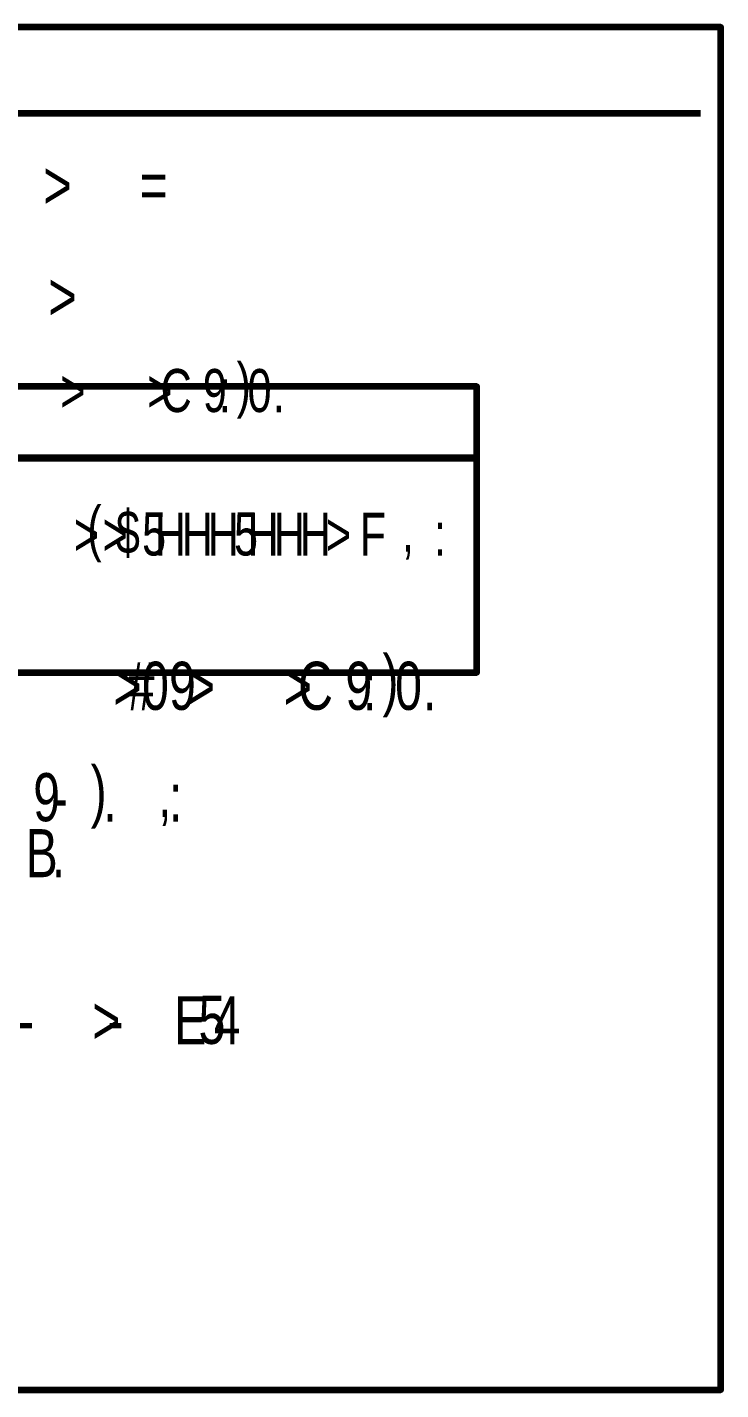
# Model space of a CAD drawing. Header units: inches. Extents: x 19 to 378, y -1 to 556.
# Drawn here: x 163.7 to 255, y 216.1 to 395.6 of the extents above; entities that cross this region are included whole.
import ezdxf

# ---------------------------------------------------------------- set-up
doc = ezdxf.new("R2010")
doc.units = ezdxf.units.IN
doc.layers.add('P', color=250, linetype='CONTINUOUS', lineweight=100)
doc.layers.add('Text', color=250, linetype='CONTINUOUS', lineweight=100)
doc.styles.get("Standard").update_dxf_attribs({"font": 'txt', "width": 0.75})

msp = doc.modelspace()

# ---------------------------------------------------------------- linework, layer by layer
at = {"layer": 'P', "color": 0, "linetype": 'CONTINUOUS'}
for points in [[(19, 216.11), (255, 216.11), (255, 395.56), (19, 395.56), (19, 216.11)], [(21.67, 384.22), (252.33, 384.22)], [(128.56, 338.89), (222.89, 338.89), (222.89, 348.22), (128.56, 348.22), (128.56, 338.89)], [(128.56, 310.56), (222.89, 310.56), (222.89, 338.78), (128.56, 338.78), (128.56, 310.56)]]:
    msp.add_lwpolyline(points, dxfattribs=at)

# ---------------------------------------------------------------- texts
at = {"layer": 'Text', "color": 0, "linetype": 'CONTINUOUS', "attachment_point": 4}
for s, insert, char_height, width in [('{\\fFutura|b1|i0|c1|p15;}', (166.44, 392.56), 5.6667, 6), ('{\\fFutura|b1|i0|c1|p15;}', (171, 392.56), 5.6667, 6), ('{\\fFutura|b0|i0|c1|p15;>}', (165.78, 374.78), 6.3333, 6.6667), ('{\\fFutura|b0|i0|c1|p15;=}', (178.44, 374.78), 6.3333, 6.6667), ('{\\fFutura|b0|i0|c1|p15;}', (167.78, 374.78), 6.3333, 6.6667), ('{\\fFutura|b0|i0|c1|p15;}', (173, 374.78), 6.3333, 6.6667), ('{\\fFutura|b0|i0|c1|p15;}', (182.11, 374.78), 6.3333, 6.6667), ('{\\fFutura|b0|i0|c1|p15;}', (187.33, 374.78), 6.3333, 6.6667), ('{\\fFutura|b0|i0|c1|p15;>}', (166.44, 360.11), 6.3333, 6.6667), ('{\\fFutura|b0|i0|c1|p15;}', (168.33, 360.11), 6.3333, 6.6667), ('{\\fFutura|b0|i0|c1|p15;C}', (181.22, 347.67), 5.6667, 6), ('{\\fFutura|b0|i0|c1|p15;9}', (186.78, 347.67), 5.6667, 6), ('{\\fFutura|b0|i0|c1|p15;)}', (191.22, 347.67), 5.6667, 6), ('{\\fFutura|b0|i0|c1|p15;0}', (192.67, 347.67), 5.6667, 6), ('{\\fFutura|b0|i0|c1|p15;>}', (168, 347.67), 5.6667, 6), ('{\\fFutura|b0|i0|c1|p15;>}', (179.44, 347.67), 5.6667, 6), ('{\\fFutura|b0|i0|c1|p15;:}', (188.89, 347.67), 5.6667, 6), ('{\\fFutura|b0|i0|c1|p15;}', (163.78, 347.67), 5.6667, 6), ('{\\fFutura|b0|i0|c1|p15;}', (169.78, 347.67), 5.6667, 6), ('{\\fFutura|b0|i0|c1|p15;}', (174.44, 347.67), 5.6667, 6), ('{\\fFutura|b0|i0|c1|p15; }', (183.89, 347.67), 5.6667, 6), ('{\\fFutura|b0|i0|c1|p15;.}', (196, 347.67), 5.6667, 6), ('{\\fFutura|b0|i0|c1|p15;(}', (171.56, 328.78), 5.6667, 6), ('{\\fFutura|b0|i0|c1|p15;$}', (175.33, 328.78), 5.6667, 6), ('{\\fFutura|b0|i0|c1|p15;>}', (169.78, 328.78), 5.6667, 6), ('{\\fFutura|b0|i0|c1|p15;>}', (173.56, 328.78), 5.6667, 6), ('{\\fFutura|b0|i0|c1|p15;5}', (178.78, 328.78), 5.6667, 6), ('{\\fFutura|b0|i0|c1|p15;H}', (180.44, 328.78), 5.6667, 6), ('{\\fFutura|b0|i0|c1|p15;H}', (184, 328.78), 5.6667, 6), ('{\\fFutura|b0|i0|c1|p15;H}', (187.44, 328.78), 5.6667, 6), ('{\\fFutura|b0|i0|c1|p15;5}', (190.89, 328.78), 5.6667, 6), ('{\\fFutura|b0|i0|c1|p15;H}', (192.67, 328.78), 5.6667, 6), ('{\\fFutura|b0|i0|c1|p15;H}', (196.11, 328.78), 5.6667, 6), ('{\\fFutura|b0|i0|c1|p15;H}', (199.56, 328.78), 5.6667, 6), ('{\\fFutura|b0|i0|c1|p15;>}', (203, 328.78), 5.6667, 6), ('{\\fFutura|b0|i0|c1|p15;F}', (207.44, 328.78), 5.6667, 6), ('{\\fFutura|b0|i0|c1|p15;:}', (217.22, 328.78), 5.6667, 6), ('{\\fFutura|b0|i0|c1|p15;}', (165.89, 328.78), 5.6667, 6), ('{\\fFutura|b0|i0|c1|p15;}', (204.78, 328.78), 5.6667, 6), ('{\\fFutura|b0|i0|c1|p15;}', (210.33, 328.78), 5.6667, 6), ('{\\fFutura|b0|i0|c1|p15; }', (214.33, 328.78), 5.6667, 6), ('{\\fFutura|b0|i0|c1|p15;,}', (213, 328.78), 5.6667, 6), ('{\\fFutura|b0|i0|c1|p15;)}', (210.44, 308.78), 6.3333, 6.6667), ('{\\fFutura|b0|i0|c1|p15;>}', (175, 308.78), 6.3333, 6.6667), ('{\\fFutura|b0|i0|c1|p15;#}', (176.89, 308.78), 6.3333, 6.6667), ('{\\fFutura|b0|i0|c1|p15;0}', (178.78, 308.78), 6.3333, 6.6667), ('{\\fFutura|b0|i0|c1|p15;9}', (182.33, 308.78), 6.3333, 6.6667), ('{\\fFutura|b0|i0|c1|p15;>}', (184.67, 308.78), 6.3333, 6.6667), ('{\\fFutura|b0|i0|c1|p15;>}', (197.44, 308.78), 6.3333, 6.6667), ('{\\fFutura|b0|i0|c1|p15;C}', (199.33, 308.78), 6.3333, 6.6667), ('{\\fFutura|b0|i0|c1|p15;9}', (205.56, 308.78), 6.3333, 6.6667), ('{\\fFutura|b0|i0|c1|p15;:}', (207.89, 308.78), 6.3333, 6.6667), ('{\\fFutura|b0|i0|c1|p15;0}', (212.11, 308.78), 6.3333, 6.6667), ('{\\fFutura|b0|i0|c1|p15;}', (166.22, 308.78), 6.3333, 6.6667), ('{\\fFutura|b0|i0|c1|p15;}', (170.67, 308.78), 6.3333, 6.6667), ('{\\fFutura|b0|i0|c1|p15;}', (186.67, 308.78), 6.3333, 6.6667), ('{\\fFutura|b0|i0|c1|p15;}', (191.89, 308.78), 6.3333, 6.6667), ('{\\fFutura|b0|i0|c1|p15; }', (202.33, 308.78), 6.3333, 6.6667), ('{\\fFutura|b0|i0|c1|p15;.}', (215.78, 308.78), 6.3333, 6.6667), ('{\\fFutura|b0|i0|c1|p15;)}', (172, 294.11), 6.3333, 6.6667), ('{\\fFutura|b0|i0|c1|p15;9}', (164.44, 294.11), 6.3333, 6.6667), ('{\\fFutura|b0|i0|c1|p15;:}', (182.33, 294.11), 6.3333, 6.6667), ('{\\fFutura|b0|i0|c1|p15;-}', (166.89, 294.11), 6.3333, 6.6667), ('{\\fFutura|b0|i0|c1|p15;}', (177.11, 294.11), 6.3333, 6.6667), ('{\\fFutura|b0|i0|c1|p15;,}', (180.89, 294.11), 6.3333, 6.6667), ('{\\fFutura|b0|i0|c1|p15;.}', (173.67, 294.11), 6.3333, 6.6667), ('{\\fFutura|b0|i0|c1|p15;B}', (163.44, 286.78), 6.3333, 6.6667), ('{\\fFutura|b0|i0|c1|p15;}', (170.33, 286.78), 6.3333, 6.6667), ('{\\fFutura|b0|i0|c1|p15;.}', (166.89, 286.78), 6.3333, 6.6667), ('{\\fFutura|b0|i0|c1|p15;E}', (183, 264.78), 6.3333, 6.6667), ('{\\fFutura|b0|i0|c1|p15;5}', (186.22, 264.78), 6.3333, 6.6667), ('{\\fFutura|b0|i0|c1|p15;4}', (188.22, 264.78), 6.3333, 6.6667), ('{\\fFutura|b0|i0|c1|p15;>}', (172.22, 264.78), 6.3333, 6.6667), ('{\\fFutura|b0|i0|c1|p15;-}', (162.44, 264.78), 6.3333, 6.6667), ('{\\fFutura|b0|i0|c1|p15;}', (167.56, 264.78), 6.3333, 6.6667), ('{\\fFutura|b0|i0|c1|p15;-}', (174.22, 264.78), 6.3333, 6.6667), ('{\\fFutura|b0|i0|c1|p15;}', (179.33, 264.78), 6.3333, 6.6667)]:
    msp.add_mtext(s, dxfattribs=dict(at, insert=insert, char_height=char_height, width=width))

doc.saveas('drawing.dxf')
